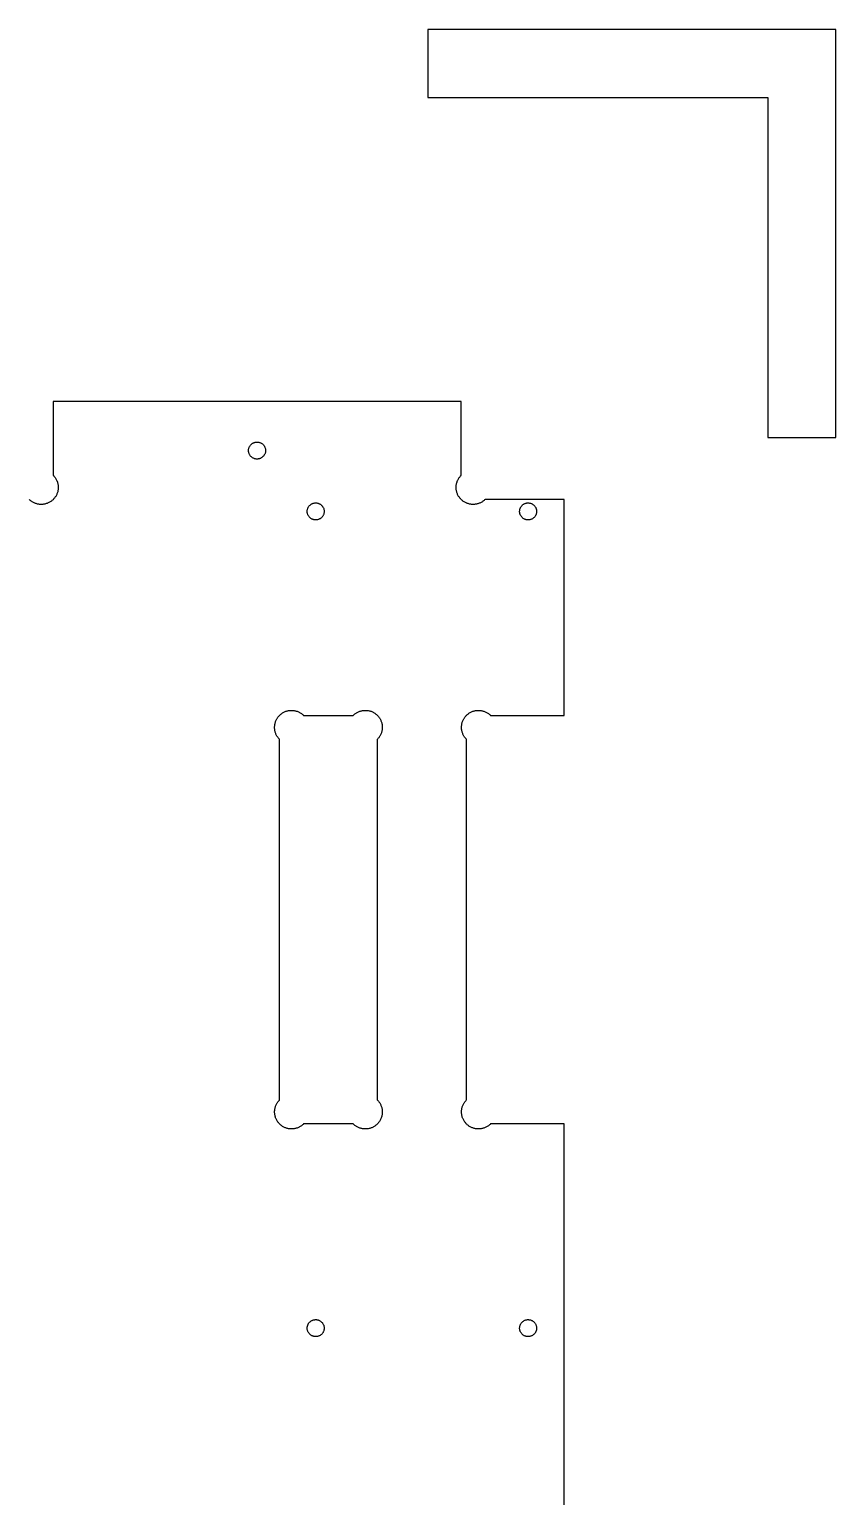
# Model space of a CAD drawing. Extents: x 0 to 96, y 0 to 48.
# Drawn here: x 90.07 to 96.01, y 37.22 to 48.01 of the extents above; entities that cross this region are included whole.
import ezdxf

# ---------------------------------------------------------------- set-up
doc = ezdxf.new("R2010")
doc.units = 0
doc.layers.add('Layer_1', color=7, linetype='CONTINUOUS')

msp = doc.modelspace()

# ---------------------------------------------------------------- linework, layer by layer
at = {"layer": 'Layer_1', "color": 7}
for p, q in [((96.005556, 48.005556), (93.005556, 48.005556)), ((93.005556, 48.005556), (93.005556, 47.505556)), ((96.005556, 48.005556), (93.005556, 48.005556)), ((93.005556, 48.005556), (93.005556, 47.505556)), ((96.005556, 45.005556), (96.005556, 48.005556)), ((96.005556, 45.005556), (96.005556, 48.005556)), ((93.005556, 47.505556), (95.505556, 47.505556)), ((93.005556, 47.505556), (95.505556, 47.505556)), ((95.505556, 47.505556), (95.505556, 45.005556)), ((95.505556, 47.505556), (95.505556, 45.005556)), ((93.250445, 45.268603), (90.250052, 45.268603)), ((90.250052, 45.268603), (90.250052, 44.726477)), ((93.250445, 44.726477), (93.250445, 45.268603)), ((95.505556, 45.005556), (96.005556, 45.005556)), ((95.505556, 45.005556), (96.005556, 45.005556)), ((91.686666, 44.911909), (91.687055, 44.915453)), ((91.686666, 44.907973), (91.686666, 44.911909)), ((91.687059, 44.904036), (91.686671, 44.907973)), ((91.687059, 44.915453), (91.687448, 44.91939)), ((91.687453, 44.900099), (91.687064, 44.904036)), ((91.688241, 44.896162), (91.687452, 44.900099)), ((91.687453, 44.91939), (91.688242, 44.923327)), ((91.689028, 44.892225), (91.688239, 44.896162)), ((91.688241, 44.923327), (91.689422, 44.927264)), ((91.690209, 44.888682), (91.689028, 44.892225)), ((91.689422, 44.927264), (91.690603, 44.930807)), ((91.691784, 44.884745), (91.690209, 44.888682)), ((91.690603, 44.930807), (91.692177, 44.93435)), ((91.693358, 44.881202), (91.691784, 44.884745)), ((91.692177, 44.93435), (91.693753, 44.937894)), ((91.695327, 44.877658), (91.693358, 44.881202)), ((91.693753, 44.937894), (91.695721, 44.941437)), ((91.697296, 44.874508), (91.695327, 44.877658)), ((91.695721, 44.941437), (91.698083, 44.944587)), ((91.699658, 44.871358), (91.697296, 44.874508)), ((91.698083, 44.944587), (91.700445, 44.947737)), ((91.700445, 44.947737), (91.702807, 44.950886)), ((91.702807, 44.950886), (91.705563, 44.953643)), ((91.705563, 44.953643), (91.708319, 44.956398)), ((91.708319, 44.956398), (91.711468, 44.95876)), ((91.711468, 44.95876), (91.714618, 44.961123)), ((91.714618, 44.961123), (91.718162, 44.96309)), ((91.718162, 44.96309), (91.721312, 44.965059)), ((91.721312, 44.965059), (91.724855, 44.966634)), ((91.724855, 44.966634), (91.728792, 44.968209)), ((91.728792, 44.968209), (91.732335, 44.96939)), ((91.732335, 44.96939), (91.736272, 44.970179)), ((91.736272, 44.970177), (91.740209, 44.970966)), ((91.740209, 44.970965), (91.744146, 44.971354)), ((91.744146, 44.971358), (91.748083, 44.971758)), ((91.748083, 44.971753), (91.752019, 44.971353)), ((91.752019, 44.971358), (91.755957, 44.971358)), ((91.755957, 44.971358), (91.759501, 44.970569)), ((91.759501, 44.970572), (91.763437, 44.969783)), ((91.763437, 44.969784), (91.767374, 44.968995)), ((91.767374, 44.968996), (91.770917, 44.967815)), ((91.770917, 44.967815), (91.774855, 44.96624)), ((91.774855, 44.96624), (91.778398, 44.964666)), ((91.778398, 44.964666), (91.781547, 44.962697)), ((91.781547, 44.962697), (91.785091, 44.960335)), ((91.785091, 44.960335), (91.788241, 44.957973)), ((91.788241, 44.957973), (91.790996, 44.95561)), ((91.790996, 44.95561), (91.793753, 44.952855)), ((91.793753, 44.952855), (91.796508, 44.950099)), ((91.796508, 44.950099), (91.798871, 44.946949)), ((91.800445, 44.873327), (91.798083, 44.870177)), ((91.798871, 44.946949), (91.801233, 44.943799)), ((91.802807, 44.87687), (91.800445, 44.873327)), ((91.801233, 44.943799), (91.803201, 44.940256)), ((91.804776, 44.88002), (91.802807, 44.87687)), ((91.803201, 44.940256), (91.805169, 44.936713)), ((91.806351, 44.883564), (91.804776, 44.88002)), ((91.805169, 44.936713), (91.806744, 44.933169)), ((91.807925, 44.8875), (91.806351, 44.883564)), ((91.806744, 44.933169), (91.808319, 44.929626)), ((91.809106, 44.891044), (91.807925, 44.8875)), ((91.808319, 44.929626), (91.809501, 44.926083)), ((91.810287, 44.89498), (91.809106, 44.891044)), ((91.809501, 44.926083), (91.810289, 44.922146)), ((91.811075, 44.898524), (91.810286, 44.89498)), ((91.810287, 44.922146), (91.811076, 44.918209)), ((91.811075, 44.918209), (91.811464, 44.914272)), ((91.811468, 44.90246), (91.811079, 44.898524)), ((91.811468, 44.914272), (91.811857, 44.910335)), ((91.811863, 44.906398), (91.811474, 44.90246)), ((91.811863, 44.910335), (91.811863, 44.906398)), ((91.702019, 44.868209), (91.699658, 44.871358)), ((91.704776, 44.865453), (91.702019, 44.868209)), ((91.707532, 44.862697), (91.704776, 44.865453)), ((91.710287, 44.859942), (91.707532, 44.862697)), ((91.713437, 44.857579), (91.710287, 44.859942)), ((91.716981, 44.85561), (91.713437, 44.857579)), ((91.720131, 44.853643), (91.716981, 44.85561)), ((91.723674, 44.852067), (91.720131, 44.853643)), ((91.727611, 44.850493), (91.723674, 44.852067)), ((91.731154, 44.849312), (91.727611, 44.850493)), ((91.735091, 44.84813), (91.731154, 44.849312)), ((91.739028, 44.847343), (91.735091, 44.848132)), ((91.742572, 44.846949), (91.739028, 44.847338)), ((91.746508, 44.846556), (91.742572, 44.846945)), ((91.750445, 44.846556), (91.746508, 44.846556)), ((91.754382, 44.846949), (91.750445, 44.84656)), ((91.758319, 44.847343), (91.754382, 44.846954)), ((91.762256, 44.84813), (91.758319, 44.847342)), ((91.766193, 44.848918), (91.762256, 44.848129)), ((91.769736, 44.850099), (91.766193, 44.848918)), ((91.773674, 44.851674), (91.769736, 44.850099)), ((91.777217, 44.853248), (91.773674, 44.851674)), ((91.780366, 44.854823), (91.777217, 44.853248)), ((91.783909, 44.857185), (91.780366, 44.854823)), ((91.787059, 44.859154), (91.783909, 44.857185)), ((91.790209, 44.861909), (91.787059, 44.859154)), ((91.792965, 44.864272), (91.790209, 44.861909)), ((91.795721, 44.867422), (91.792965, 44.864272)), ((91.798083, 44.870177), (91.795721, 44.867422)), ((90.250052, 44.726477), (90.253988, 44.722539)), ((90.253988, 44.722539), (90.257138, 44.718603)), ((90.257138, 44.718603), (90.260682, 44.714666)), ((90.260682, 44.714666), (90.263831, 44.710335)), ((90.263831, 44.710335), (90.266587, 44.706004)), ((90.266587, 44.706004), (90.269343, 44.701674)), ((90.269343, 44.701674), (90.272098, 44.697343)), ((90.272098, 44.697343), (90.274461, 44.692618)), ((90.274461, 44.692618), (90.276429, 44.687894)), ((90.276429, 44.687894), (90.278398, 44.682776)), ((90.278398, 44.682776), (90.280366, 44.678052)), ((90.280366, 44.678052), (90.281942, 44.672934)), ((90.281942, 44.672934), (90.283123, 44.667815)), ((90.283123, 44.667815), (90.284304, 44.662697)), ((90.284304, 44.662697), (90.285485, 44.657579)), ((90.285485, 44.657579), (90.285874, 44.65246)), ((93.214618, 44.65246), (93.215007, 44.657579)), ((93.215012, 44.657579), (93.216193, 44.662697)), ((93.216193, 44.662697), (93.217374, 44.667815)), ((93.217374, 44.667815), (93.218555, 44.672934)), ((93.218555, 44.672934), (93.220131, 44.678052)), ((93.220131, 44.678052), (93.222098, 44.682776)), ((93.222098, 44.682776), (93.224067, 44.687894)), ((93.224067, 44.687894), (93.226036, 44.692618)), ((93.226036, 44.692618), (93.228398, 44.697343)), ((93.228398, 44.697343), (93.231154, 44.701674)), ((93.231154, 44.701674), (93.233909, 44.706004)), ((93.233909, 44.706004), (93.236666, 44.710335)), ((93.236666, 44.710335), (93.239815, 44.714666)), ((93.239815, 44.714666), (93.243358, 44.718603)), ((93.243358, 44.718603), (93.246508, 44.722539)), ((93.246508, 44.722539), (93.250445, 44.726477)), ((90.075248, 44.547737), (90.073279, 44.549705)), ((90.252019, 44.551674), (90.248477, 44.547737)), ((90.255563, 44.55561), (90.252019, 44.551674)), ((90.259106, 44.559547), (90.255563, 44.55561)), ((90.262256, 44.563485), (90.259106, 44.559547)), ((90.265406, 44.567815), (90.262256, 44.563485)), ((90.268162, 44.572146), (90.265406, 44.567815)), ((90.270917, 44.57687), (90.268162, 44.572146)), ((90.273279, 44.581202), (90.270917, 44.57687)), ((90.275642, 44.585926), (90.273279, 44.581202)), ((90.277611, 44.591044), (90.275642, 44.585926)), ((90.279579, 44.595768), (90.277611, 44.591044)), ((90.281154, 44.600886), (90.279579, 44.595768)), ((90.282728, 44.60561), (90.281154, 44.600886)), ((90.283909, 44.610728), (90.282728, 44.60561)), ((90.284697, 44.615847), (90.283908, 44.610728)), ((90.285878, 44.620965), (90.284697, 44.615847)), ((90.285878, 44.65246), (90.286667, 44.647343)), ((90.286272, 44.626477), (90.285883, 44.620965)), ((90.286666, 44.631595), (90.286277, 44.626477)), ((90.286666, 44.647343), (90.286666, 44.642225)), ((90.286666, 44.642225), (90.286666, 44.636713)), ((90.286666, 44.636713), (90.286666, 44.631595)), ((93.213831, 44.647343), (93.214619, 44.65246)), ((93.213831, 44.642225), (93.213831, 44.647343)), ((93.213831, 44.636713), (93.213831, 44.642225)), ((93.213831, 44.631595), (93.213831, 44.636713)), ((93.214225, 44.626477), (93.213836, 44.631595)), ((93.214618, 44.620965), (93.214229, 44.626477)), ((93.215799, 44.615847), (93.214618, 44.620965)), ((93.216587, 44.610728), (93.215798, 44.615847)), ((93.217768, 44.60561), (93.216587, 44.610728)), ((93.219343, 44.600886), (93.217768, 44.60561)), ((93.220917, 44.595768), (93.219343, 44.600886)), ((93.222886, 44.591044), (93.220917, 44.595768)), ((93.224855, 44.585926), (93.222886, 44.591044)), ((93.227217, 44.581202), (93.224855, 44.585926)), ((93.229579, 44.57687), (93.227217, 44.581202)), ((93.232335, 44.572146), (93.229579, 44.57687)), ((93.235091, 44.567815), (93.232335, 44.572146)), ((93.238241, 44.563485), (93.235091, 44.567815)), ((93.241391, 44.559547), (93.238241, 44.563485)), ((93.244934, 44.55561), (93.241391, 44.559547)), ((93.248477, 44.551674), (93.244934, 44.55561)), ((93.252019, 44.547737), (93.248477, 44.551674)), ((93.427217, 44.549705), (93.423279, 44.546162)), ((94.008713, 44.549705), (93.427217, 44.549705)), ((94.008713, 42.962697), (94.008713, 44.549705)), ((90.079185, 44.544194), (90.075248, 44.547737)), ((90.083123, 44.541044), (90.079185, 44.544194)), ((90.087453, 44.537894), (90.083123, 44.541044)), ((90.091784, 44.534745), (90.087453, 44.537894)), ((90.096115, 44.531988), (90.091784, 44.534745)), ((90.100445, 44.529233), (90.096115, 44.531988)), ((90.105169, 44.52687), (90.100445, 44.529233)), ((90.109894, 44.524508), (90.105169, 44.52687)), ((90.114618, 44.522539), (90.109894, 44.524508)), ((90.119343, 44.520572), (90.114618, 44.522539)), ((90.124461, 44.518996), (90.119343, 44.520572)), ((90.129579, 44.517422), (90.124461, 44.518996)), ((90.134697, 44.51624), (90.129579, 44.517422)), ((90.139815, 44.515059), (90.134697, 44.51624)), ((90.144934, 44.514272), (90.139815, 44.51506)), ((90.150052, 44.513485), (90.144934, 44.514274)), ((90.155169, 44.51309), (90.150052, 44.513479)), ((90.160682, 44.51309), (90.155169, 44.51309)), ((90.163044, 44.51309), (90.160682, 44.51309)), ((90.168555, 44.51309), (90.163044, 44.51309)), ((90.173674, 44.513485), (90.168555, 44.513096)), ((90.178792, 44.514272), (90.173674, 44.513483)), ((90.183909, 44.515059), (90.178792, 44.51427)), ((90.189028, 44.51624), (90.183909, 44.515059)), ((90.194146, 44.517422), (90.189028, 44.51624)), ((90.199264, 44.518996), (90.194146, 44.517422)), ((90.204382, 44.520572), (90.199264, 44.518996)), ((90.209106, 44.522539), (90.204382, 44.520572)), ((90.213831, 44.524508), (90.209106, 44.522539)), ((90.218555, 44.52687), (90.213831, 44.524508)), ((90.223279, 44.529233), (90.218555, 44.52687)), ((90.227611, 44.531988), (90.223279, 44.529233)), ((90.231942, 44.534745), (90.227611, 44.531988)), ((90.236272, 44.537894), (90.231942, 44.534745)), ((90.240603, 44.541044), (90.236272, 44.537894)), ((90.244539, 44.544194), (90.240603, 44.541044)), ((90.248477, 44.547737), (90.244539, 44.544194)), ((92.118162, 44.46309), (92.118551, 44.467028)), ((92.118162, 44.459154), (92.118162, 44.46309)), ((92.118555, 44.455217), (92.118166, 44.459154)), ((92.118555, 44.467028), (92.118944, 44.470965)), ((92.118949, 44.45128), (92.118561, 44.455217)), ((92.119736, 44.447737), (92.118947, 44.45128)), ((92.118949, 44.470965), (92.119738, 44.474902)), ((92.119736, 44.474902), (92.120525, 44.478839)), ((92.120917, 44.443799), (92.119736, 44.447737)), ((92.120524, 44.478839), (92.121705, 44.482383)), ((92.122098, 44.440256), (92.120917, 44.443799)), ((92.121705, 44.482383), (92.123279, 44.485926)), ((92.123674, 44.436319), (92.122098, 44.440256)), ((92.123279, 44.485926), (92.124855, 44.489863)), ((92.124855, 44.489863), (92.126429, 44.493013)), ((92.126429, 44.493013), (92.128792, 44.496556)), ((92.128792, 44.496556), (92.130761, 44.499705)), ((92.130761, 44.499705), (92.133516, 44.502855)), ((92.133516, 44.502855), (92.136272, 44.50561)), ((92.136272, 44.50561), (92.139028, 44.508366)), ((92.139028, 44.508366), (92.141784, 44.510728)), ((92.141784, 44.510728), (92.144934, 44.51309)), ((92.144934, 44.51309), (92.148477, 44.515453)), ((92.148477, 44.515453), (92.151626, 44.517422)), ((92.151626, 44.517422), (92.155169, 44.518996)), ((92.155169, 44.518996), (92.159106, 44.520572)), ((92.159106, 44.520572), (92.162649, 44.521753)), ((92.162649, 44.521753), (92.166587, 44.522542)), ((92.166587, 44.522539), (92.170131, 44.523328)), ((92.170131, 44.523327), (92.174067, 44.524116)), ((92.174067, 44.524115), (92.178004, 44.524504)), ((92.178004, 44.524508), (92.181942, 44.524508)), ((92.181942, 44.524508), (92.185878, 44.524119)), ((92.185878, 44.524115), (92.189815, 44.523726)), ((92.189815, 44.52372), (92.193753, 44.522932)), ((92.193753, 44.522934), (92.197689, 44.522145)), ((92.197689, 44.522146), (92.201233, 44.520965)), ((92.201233, 44.520965), (92.204776, 44.51939)), ((92.204776, 44.51939), (92.208713, 44.517815)), ((92.208713, 44.517815), (92.211863, 44.515847)), ((92.211863, 44.515847), (92.215406, 44.513878)), ((92.215406, 44.513878), (92.218555, 44.511516)), ((92.218555, 44.511516), (92.221705, 44.509154)), ((92.221705, 44.509154), (92.224461, 44.506398)), ((92.224461, 44.506398), (92.227217, 44.503643)), ((92.227217, 44.503643), (92.229579, 44.500886)), ((92.229579, 44.500886), (92.231942, 44.497737)), ((92.231942, 44.497737), (92.234304, 44.494194)), ((92.234304, 44.494194), (92.236272, 44.49065)), ((92.236272, 44.49065), (92.237847, 44.487107)), ((92.237847, 44.487107), (92.239422, 44.483564)), ((92.239815, 44.441437), (92.238241, 44.4375)), ((92.239422, 44.483564), (92.240603, 44.48002)), ((92.240996, 44.44498), (92.239815, 44.441437)), ((92.240603, 44.48002), (92.241392, 44.476083)), ((92.241784, 44.448918), (92.240995, 44.44498)), ((92.241391, 44.476083), (92.242179, 44.472146)), ((92.242572, 44.452855), (92.241783, 44.448918)), ((92.242177, 44.472146), (92.242966, 44.468603)), ((92.242965, 44.456792), (92.242576, 44.452855)), ((92.242965, 44.468603), (92.243354, 44.464666)), ((92.243358, 44.460728), (92.242969, 44.456792)), ((92.243358, 44.464666), (92.243358, 44.460728)), ((93.255957, 44.544194), (93.252019, 44.547737)), ((93.259894, 44.541044), (93.255957, 44.544194)), ((93.264225, 44.537894), (93.259894, 44.541044)), ((93.268555, 44.534745), (93.264225, 44.537894)), ((93.272886, 44.531988), (93.268555, 44.534745)), ((93.277217, 44.529233), (93.272886, 44.531988)), ((93.281942, 44.52687), (93.277217, 44.529233)), ((93.286666, 44.524508), (93.281942, 44.52687)), ((93.291391, 44.522539), (93.286666, 44.524508)), ((93.296115, 44.520572), (93.291391, 44.522539)), ((93.301233, 44.518996), (93.296115, 44.520572)), ((93.306351, 44.517422), (93.301233, 44.518996)), ((93.311468, 44.51624), (93.306351, 44.517422)), ((93.316587, 44.515059), (93.311468, 44.51624)), ((93.321705, 44.514272), (93.316587, 44.51506)), ((93.326823, 44.513485), (93.321705, 44.514274)), ((93.331942, 44.51309), (93.326823, 44.513479)), ((93.337453, 44.51309), (93.331942, 44.51309)), ((93.342572, 44.51309), (93.337453, 44.51309)), ((93.347689, 44.513485), (93.342572, 44.513096)), ((93.352807, 44.513878), (93.347689, 44.513489)), ((93.358319, 44.514666), (93.352807, 44.513877)), ((93.363437, 44.515453), (93.358319, 44.514664)), ((93.368555, 44.516634), (93.363437, 44.515453)), ((93.373674, 44.518209), (93.368555, 44.516634)), ((93.378398, 44.519784), (93.373674, 44.518209)), ((93.383516, 44.521358), (93.378398, 44.519784)), ((93.388241, 44.523327), (93.383516, 44.521358)), ((93.392965, 44.525689), (93.388241, 44.523327)), ((93.397689, 44.528052), (93.392965, 44.525689)), ((93.402414, 44.530414), (93.397689, 44.528052)), ((93.406744, 44.533169), (93.402414, 44.530414)), ((93.411075, 44.536319), (93.406744, 44.533169)), ((93.415406, 44.539469), (93.411075, 44.536319)), ((93.419343, 44.542618), (93.415406, 44.539469)), ((93.423279, 44.546162), (93.419343, 44.542618)), ((93.681547, 44.452855), (93.680758, 44.456792)), ((93.680761, 44.464666), (93.681149, 44.468603)), ((93.680761, 44.460728), (93.680761, 44.464666)), ((93.680761, 44.456792), (93.680761, 44.460728)), ((93.681154, 44.468603), (93.681543, 44.472146)), ((93.681547, 44.472146), (93.682336, 44.476083)), ((93.681942, 44.448918), (93.681553, 44.452855)), ((93.683123, 44.44498), (93.681942, 44.448918)), ((93.682335, 44.476083), (93.683516, 44.48002)), ((93.684304, 44.441437), (93.683123, 44.44498)), ((93.683516, 44.48002), (93.684697, 44.483564)), ((93.685485, 44.4375), (93.684304, 44.441437)), ((93.684697, 44.483564), (93.686272, 44.487107)), ((93.686272, 44.487107), (93.687847, 44.49065)), ((93.687847, 44.49065), (93.689815, 44.494194)), ((93.689815, 44.494194), (93.691784, 44.497737)), ((93.691784, 44.497737), (93.694146, 44.500886)), ((93.694146, 44.500886), (93.696902, 44.503643)), ((93.696902, 44.503643), (93.699658, 44.506398)), ((93.699658, 44.506398), (93.702414, 44.509154)), ((93.702414, 44.509154), (93.705563, 44.511516)), ((93.705563, 44.511516), (93.708713, 44.513878)), ((93.708713, 44.513878), (93.711863, 44.515847)), ((93.711863, 44.515847), (93.715406, 44.517815)), ((93.715406, 44.517815), (93.718949, 44.51939)), ((93.718949, 44.51939), (93.722493, 44.520965)), ((93.722493, 44.520965), (93.726429, 44.522146)), ((93.726429, 44.522146), (93.730366, 44.522935)), ((93.730366, 44.522934), (93.733909, 44.523723)), ((93.733909, 44.52372), (93.737847, 44.524109)), ((93.737847, 44.524115), (93.741784, 44.524504)), ((93.741784, 44.524508), (93.745721, 44.524508)), ((93.745721, 44.524508), (93.749658, 44.524119)), ((93.749658, 44.524115), (93.753595, 44.523326)), ((93.753595, 44.523327), (93.757532, 44.522538)), ((93.757532, 44.522539), (93.761468, 44.52175)), ((93.761468, 44.521753), (93.765012, 44.520572)), ((93.765012, 44.520572), (93.768555, 44.518996)), ((93.768555, 44.518996), (93.772098, 44.517422)), ((93.772098, 44.517422), (93.775642, 44.515453)), ((93.775642, 44.515453), (93.778792, 44.51309)), ((93.778792, 44.51309), (93.781942, 44.510728)), ((93.781942, 44.510728), (93.785091, 44.508366)), ((93.785091, 44.508366), (93.787847, 44.50561)), ((93.787847, 44.50561), (93.790603, 44.502855)), ((93.790603, 44.502855), (93.792965, 44.499705)), ((93.792965, 44.499705), (93.795327, 44.496556)), ((93.795327, 44.496556), (93.797296, 44.493013)), ((93.797296, 44.493013), (93.799264, 44.489863)), ((93.799264, 44.489863), (93.800839, 44.485926)), ((93.801626, 44.440256), (93.800445, 44.436319)), ((93.800839, 44.485926), (93.802414, 44.482383)), ((93.803201, 44.443799), (93.801626, 44.440256)), ((93.802414, 44.482383), (93.803595, 44.478839)), ((93.803988, 44.447737), (93.803199, 44.443799)), ((93.803595, 44.478839), (93.804384, 44.474902)), ((93.804776, 44.45128), (93.803987, 44.447737)), ((93.804382, 44.474902), (93.805171, 44.470965)), ((93.805563, 44.455217), (93.804774, 44.45128)), ((93.805169, 44.470965), (93.805558, 44.467028)), ((93.805563, 44.467028), (93.805563, 44.46309)), ((93.805563, 44.46309), (93.805563, 44.459154)), ((93.805563, 44.459154), (93.805563, 44.455217)), ((92.125248, 44.432776), (92.123674, 44.436319)), ((92.127217, 44.429626), (92.125248, 44.432776)), ((92.129579, 44.426083), (92.127217, 44.429626)), ((92.131942, 44.422934), (92.129579, 44.426083)), ((92.134304, 44.420177), (92.131942, 44.422934)), ((92.137059, 44.417028), (92.134304, 44.420177)), ((92.139815, 44.414666), (92.137059, 44.417028)), ((92.142965, 44.411909), (92.139815, 44.414666)), ((92.146115, 44.409942), (92.142965, 44.411909)), ((92.149658, 44.407579), (92.146115, 44.409942)), ((92.152807, 44.406004), (92.149658, 44.407579)), ((92.156351, 44.404429), (92.152807, 44.406004)), ((92.160287, 44.402855), (92.156351, 44.404429)), ((92.163831, 44.401674), (92.160287, 44.402855)), ((92.167768, 44.400886), (92.163831, 44.401675)), ((92.171705, 44.400099), (92.167768, 44.400888)), ((92.175642, 44.399705), (92.171705, 44.400094)), ((92.179579, 44.399312), (92.175642, 44.3997)), ((92.183516, 44.399312), (92.179579, 44.399312)), ((92.187453, 44.399705), (92.183516, 44.399316)), ((92.190996, 44.400099), (92.187453, 44.39971)), ((92.194934, 44.400886), (92.190996, 44.400097)), ((92.198871, 44.402067), (92.194934, 44.400886)), ((92.202414, 44.403248), (92.198871, 44.402067)), ((92.206351, 44.404823), (92.202414, 44.403248)), ((92.209501, 44.406398), (92.206351, 44.404823)), ((92.213044, 44.408366), (92.209501, 44.406398)), ((92.216587, 44.410728), (92.213044, 44.408366)), ((92.219736, 44.41309), (92.216587, 44.410728)), ((92.222493, 44.415453), (92.219736, 44.41309)), ((92.225248, 44.418209), (92.222493, 44.415453)), ((92.228004, 44.420965), (92.225248, 44.418209)), ((92.230366, 44.424115), (92.228004, 44.420965)), ((92.232728, 44.427264), (92.230366, 44.424115)), ((92.234697, 44.430807), (92.232728, 44.427264)), ((92.236666, 44.433957), (92.234697, 44.430807)), ((92.238241, 44.4375), (92.236666, 44.433957)), ((93.687059, 44.433957), (93.685485, 44.4375)), ((93.689028, 44.430807), (93.687059, 44.433957)), ((93.690996, 44.427264), (93.689028, 44.430807)), ((93.693358, 44.424115), (93.690996, 44.427264)), ((93.696115, 44.420965), (93.693358, 44.424115)), ((93.698477, 44.418209), (93.696115, 44.420965)), ((93.701233, 44.415453), (93.698477, 44.418209)), ((93.704382, 44.41309), (93.701233, 44.415453)), ((93.707532, 44.410728), (93.704382, 44.41309)), ((93.710682, 44.408366), (93.707532, 44.410728)), ((93.714225, 44.406398), (93.710682, 44.408366)), ((93.717768, 44.404823), (93.714225, 44.406398)), ((93.721312, 44.403248), (93.717768, 44.404823)), ((93.725248, 44.402067), (93.721312, 44.403248)), ((93.728792, 44.400886), (93.725248, 44.402067)), ((93.732728, 44.400099), (93.728792, 44.400888)), ((93.736666, 44.399705), (93.732728, 44.400094)), ((93.740603, 44.399312), (93.736666, 44.3997)), ((93.744539, 44.399312), (93.740603, 44.399312)), ((93.748477, 44.399705), (93.744539, 44.399316)), ((93.752414, 44.400099), (93.748477, 44.39971)), ((93.756351, 44.400886), (93.752414, 44.400097)), ((93.759894, 44.401674), (93.756351, 44.400885)), ((93.763831, 44.402855), (93.759894, 44.401674)), ((93.767374, 44.404429), (93.763831, 44.402855)), ((93.770917, 44.406004), (93.767374, 44.404429)), ((93.774461, 44.407579), (93.770917, 44.406004)), ((93.778004, 44.409942), (93.774461, 44.407579)), ((93.781154, 44.411909), (93.778004, 44.409942)), ((93.783909, 44.414666), (93.781154, 44.411909)), ((93.787059, 44.417028), (93.783909, 44.414666)), ((93.789815, 44.420177), (93.787059, 44.417028)), ((93.792177, 44.422934), (93.789815, 44.420177)), ((93.794539, 44.426083), (93.792177, 44.422934)), ((93.796508, 44.429626), (93.794539, 44.426083)), ((93.798477, 44.432776), (93.796508, 44.429626)), ((93.800445, 44.436319), (93.798477, 44.432776)), ((91.889815, 42.926477), (91.892177, 42.931202)), ((91.892177, 42.931202), (91.894539, 42.935926)), ((91.894539, 42.935926), (91.897296, 42.940256)), ((91.897296, 42.940256), (91.900052, 42.944587)), ((91.900052, 42.944587), (91.903201, 42.948918)), ((91.903201, 42.948918), (91.906351, 42.953248)), ((91.906351, 42.953248), (91.909894, 42.957185)), ((91.909894, 42.957185), (91.913437, 42.961123)), ((91.913437, 42.961123), (91.916981, 42.964666)), ((91.916981, 42.964666), (91.920917, 42.968209)), ((91.920917, 42.968209), (91.924855, 42.971753)), ((91.924855, 42.971753), (91.928792, 42.974902)), ((91.928792, 42.974902), (91.933123, 42.978052)), ((91.933123, 42.978052), (91.937453, 42.980807)), ((91.937453, 42.980807), (91.942177, 42.983564)), ((91.942177, 42.983564), (91.946902, 42.985926)), ((91.946902, 42.985926), (91.951626, 42.988288)), ((91.951626, 42.988288), (91.956351, 42.990256)), ((91.956351, 42.990256), (91.961075, 42.992225)), ((91.961075, 42.992225), (91.966193, 42.993799)), ((91.966193, 42.993799), (91.971312, 42.995375)), ((91.971312, 42.995375), (91.976036, 42.996556)), ((91.976036, 42.996556), (91.981547, 42.997345)), ((91.981547, 42.997343), (91.986666, 42.998132)), ((91.986666, 42.99813), (91.991784, 42.998919)), ((91.991784, 42.998918), (91.996902, 42.999307)), ((91.996902, 42.999312), (92.002019, 42.999312)), ((92.002019, 42.999312), (92.007532, 42.999312)), ((92.007532, 42.999312), (92.012649, 42.999312)), ((92.012649, 42.999312), (92.017768, 42.998523)), ((92.017768, 42.998524), (92.022886, 42.997735)), ((92.022886, 42.997737), (92.028398, 42.996948)), ((92.028398, 42.996949), (92.033123, 42.995768)), ((92.033123, 42.995768), (92.038241, 42.994587)), ((92.038241, 42.994587), (92.043358, 42.993013)), ((92.043358, 42.993013), (92.048477, 42.991044)), ((92.048477, 42.991044), (92.053201, 42.989075)), ((92.053201, 42.989075), (92.057925, 42.987107)), ((92.057925, 42.987107), (92.062649, 42.984745)), ((92.062649, 42.984745), (92.066981, 42.981988)), ((92.066981, 42.981988), (92.071705, 42.979233)), ((92.071705, 42.979233), (92.076036, 42.976477)), ((92.076036, 42.976477), (92.079973, 42.973327)), ((92.079973, 42.973327), (92.084304, 42.969784)), ((92.084304, 42.969784), (92.088241, 42.966634)), ((92.088241, 42.966634), (92.091784, 42.962697)), ((92.091784, 42.962697), (92.457138, 42.962697)), ((92.457138, 42.962697), (92.460682, 42.966634)), ((92.460682, 42.966634), (92.464618, 42.969784)), ((92.464618, 42.969784), (92.468949, 42.973327)), ((92.468949, 42.973327), (92.472886, 42.976477)), ((92.472886, 42.976477), (92.477217, 42.979233)), ((92.477217, 42.979233), (92.481942, 42.981988)), ((92.481942, 42.981988), (92.486272, 42.984745)), ((92.486272, 42.984745), (92.490996, 42.987107)), ((92.490996, 42.987107), (92.495721, 42.989075)), ((92.495721, 42.989075), (92.500839, 42.991044)), ((92.500839, 42.991044), (92.505563, 42.993013)), ((92.505563, 42.993013), (92.510682, 42.994587)), ((92.510682, 42.994587), (92.515799, 42.995768)), ((92.515799, 42.995768), (92.520917, 42.996949)), ((92.520917, 42.996949), (92.526036, 42.997738)), ((92.526036, 42.997737), (92.531154, 42.998526)), ((92.531154, 42.998524), (92.536272, 42.999313)), ((92.536272, 42.999312), (92.541391, 42.999312)), ((92.541391, 42.999312), (92.546902, 42.999312)), ((92.546902, 42.999312), (92.552019, 42.999312)), ((92.552019, 42.999312), (92.557138, 42.998923)), ((92.557138, 42.998918), (92.562256, 42.998129)), ((92.562256, 42.99813), (92.567768, 42.997342)), ((92.567768, 42.997343), (92.572886, 42.996554)), ((92.572886, 42.996556), (92.578004, 42.995375)), ((92.578004, 42.995375), (92.582728, 42.993799)), ((92.582728, 42.993799), (92.587847, 42.992225)), ((92.587847, 42.992225), (92.592572, 42.990256)), ((92.592572, 42.990256), (92.597689, 42.988288)), ((92.597689, 42.988288), (92.602414, 42.985926)), ((92.602414, 42.985926), (92.606744, 42.983564)), ((92.606744, 42.983564), (92.611468, 42.980807)), ((92.611468, 42.980807), (92.615799, 42.978052)), ((92.615799, 42.978052), (92.620131, 42.974902)), ((92.620131, 42.974902), (92.624067, 42.971753)), ((92.624067, 42.971753), (92.628004, 42.968209)), ((92.628004, 42.968209), (92.631942, 42.964666)), ((92.631942, 42.964666), (92.635878, 42.961123)), ((92.635878, 42.961123), (92.639422, 42.957185)), ((92.639422, 42.957185), (92.642572, 42.953248)), ((92.642572, 42.953248), (92.645721, 42.948918)), ((92.645721, 42.948918), (92.648871, 42.944587)), ((92.648871, 42.944587), (92.651626, 42.940256)), ((92.651626, 42.940256), (92.654382, 42.935926)), ((92.654382, 42.935926), (92.656744, 42.931202)), ((92.656744, 42.931202), (92.659106, 42.926477)), ((93.265012, 42.926477), (93.266981, 42.931202)), ((93.266981, 42.931202), (93.269736, 42.935926)), ((93.269736, 42.935926), (93.272098, 42.940256)), ((93.272098, 42.940256), (93.275248, 42.944587)), ((93.275248, 42.944587), (93.278004, 42.948918)), ((93.278004, 42.948918), (93.281547, 42.953248)), ((93.281547, 42.953248), (93.284697, 42.957185)), ((93.284697, 42.957185), (93.288241, 42.961123)), ((93.288241, 42.961123), (93.291784, 42.964666)), ((93.291784, 42.964666), (93.295721, 42.968209)), ((93.295721, 42.968209), (93.299658, 42.971753)), ((93.299658, 42.971753), (93.303988, 42.974902)), ((93.303988, 42.974902), (93.308319, 42.978052)), ((93.308319, 42.978052), (93.312649, 42.980807)), ((93.312649, 42.980807), (93.316981, 42.983564)), ((93.316981, 42.983564), (93.321705, 42.985926)), ((93.321705, 42.985926), (93.326429, 42.988288)), ((93.326429, 42.988288), (93.331154, 42.990256)), ((93.331154, 42.990256), (93.336272, 42.992225)), ((93.336272, 42.992225), (93.340996, 42.993799)), ((93.340996, 42.993799), (93.346115, 42.995375)), ((93.346115, 42.995375), (93.351233, 42.996556)), ((93.351233, 42.996556), (93.356351, 42.997345)), ((93.356351, 42.997343), (93.361468, 42.998132)), ((93.361468, 42.99813), (93.366587, 42.998919)), ((93.366587, 42.998918), (93.372098, 42.999307)), ((93.372098, 42.999312), (93.377217, 42.999312)), ((93.377217, 42.999312), (93.382335, 42.999312)), ((93.382335, 42.999312), (93.387847, 42.999312)), ((93.387847, 42.999312), (93.392965, 42.998523)), ((93.392965, 42.998524), (93.398083, 42.997735)), ((93.398083, 42.997737), (93.403201, 42.996948)), ((93.403201, 42.996949), (93.408319, 42.995768)), ((93.408319, 42.995768), (93.413437, 42.994587)), ((93.413437, 42.994587), (93.418555, 42.993013)), ((93.418555, 42.993013), (93.423279, 42.991044)), ((93.423279, 42.991044), (93.428004, 42.989075)), ((93.428004, 42.989075), (93.432728, 42.987107)), ((93.432728, 42.987107), (93.437453, 42.984745)), ((93.437453, 42.984745), (93.442177, 42.981988)), ((93.442177, 42.981988), (93.446508, 42.979233)), ((93.446508, 42.979233), (93.450839, 42.976477)), ((93.450839, 42.976477), (93.455169, 42.973327)), ((93.455169, 42.973327), (93.459106, 42.969784)), ((93.459106, 42.969784), (93.463044, 42.966634)), ((93.463044, 42.966634), (93.466981, 42.962697)), ((93.466981, 42.962697), (94.008713, 42.962697)), ((91.878398, 42.875689), (91.878787, 42.881202)), ((91.878398, 42.870572), (91.878398, 42.875689)), ((91.878792, 42.865453), (91.878403, 42.870572)), ((91.878792, 42.881202), (91.879181, 42.886319)), ((91.879185, 42.859942), (91.878796, 42.865453)), ((91.879973, 42.854823), (91.879184, 42.859942)), ((91.879185, 42.886319), (91.879574, 42.891437)), ((91.879579, 42.891437), (91.880368, 42.896556)), ((91.881154, 42.849705), (91.879973, 42.854823)), ((91.880366, 42.896556), (91.881547, 42.901674)), ((91.881942, 42.844587), (91.881153, 42.849705)), ((91.881547, 42.901674), (91.882728, 42.906792)), ((91.883516, 42.839469), (91.881942, 42.844587)), ((91.882728, 42.906792), (91.884304, 42.911909)), ((91.885091, 42.834745), (91.883516, 42.839469)), ((91.884304, 42.911909), (91.885878, 42.916634)), ((91.886666, 42.829626), (91.885091, 42.834745)), ((91.885878, 42.916634), (91.887847, 42.921753)), ((91.888634, 42.824902), (91.886666, 42.829626)), ((91.887847, 42.921753), (91.889815, 42.926477)), ((91.890996, 42.820177), (91.888634, 42.824902)), ((92.660287, 42.824902), (92.657925, 42.820177)), ((92.659106, 42.926477), (92.661075, 42.921753)), ((92.662256, 42.829626), (92.660287, 42.824902)), ((92.661075, 42.921753), (92.663044, 42.916634)), ((92.663831, 42.834745), (92.662256, 42.829626)), ((92.663044, 42.916634), (92.664618, 42.911909)), ((92.665406, 42.839469), (92.663831, 42.834745)), ((92.664618, 42.911909), (92.666193, 42.906792)), ((92.666981, 42.844587), (92.665406, 42.839469)), ((92.666193, 42.906792), (92.667374, 42.901674)), ((92.668162, 42.849705), (92.666981, 42.844587)), ((92.667374, 42.901674), (92.668555, 42.896556)), ((92.668949, 42.854823), (92.668161, 42.849705)), ((92.668555, 42.896556), (92.669344, 42.891437)), ((92.669736, 42.859942), (92.668947, 42.854823)), ((92.669343, 42.891437), (92.669732, 42.886319)), ((92.669736, 42.886319), (92.670125, 42.881202)), ((92.670131, 42.865453), (92.669742, 42.859942)), ((92.670131, 42.881202), (92.670519, 42.875689)), ((92.670524, 42.870572), (92.670135, 42.865453)), ((92.670524, 42.875689), (92.670524, 42.870572)), ((93.253595, 42.881202), (93.253984, 42.886319)), ((93.253595, 42.875689), (93.253595, 42.881202)), ((93.253595, 42.870572), (93.253595, 42.875689)), ((93.253988, 42.865453), (93.253599, 42.870572)), ((93.253988, 42.886319), (93.254777, 42.891437)), ((93.254382, 42.859942), (93.253993, 42.865453)), ((93.255169, 42.854823), (93.254381, 42.859942)), ((93.254776, 42.891437), (93.255565, 42.896556)), ((93.255957, 42.849705), (93.255168, 42.854823)), ((93.255563, 42.896556), (93.256352, 42.901674)), ((93.257138, 42.844587), (93.255957, 42.849705)), ((93.256351, 42.901674), (93.257925, 42.906792)), ((93.258319, 42.839469), (93.257138, 42.844587)), ((93.257925, 42.906792), (93.259106, 42.911909)), ((93.259894, 42.834745), (93.258319, 42.839469)), ((93.259106, 42.911909), (93.261075, 42.916634)), ((93.261863, 42.829626), (93.259894, 42.834745)), ((93.261075, 42.916634), (93.262649, 42.921753)), ((93.263831, 42.824902), (93.261863, 42.829626)), ((93.262649, 42.921753), (93.265012, 42.926477)), ((93.265799, 42.820177), (93.263831, 42.824902)), ((91.893358, 42.815453), (91.890996, 42.820177)), ((91.895721, 42.810728), (91.893358, 42.815453)), ((91.898477, 42.806398), (91.895721, 42.810728)), ((91.901626, 42.802067), (91.898477, 42.806398)), ((91.904776, 42.797737), (91.901626, 42.802067)), ((91.907925, 42.793799), (91.904776, 42.797737)), ((91.911468, 42.789863), (91.907925, 42.793799)), ((91.915012, 42.785926), (91.911468, 42.789863)), ((91.915012, 40.135532), (91.915012, 42.785926)), ((92.637453, 42.789863), (92.633909, 42.785926)), ((92.633909, 42.785926), (92.633909, 40.135532)), ((92.640996, 42.793799), (92.637453, 42.789863)), ((92.644146, 42.797737), (92.640996, 42.793799)), ((92.647296, 42.802067), (92.644146, 42.797737)), ((92.650445, 42.806398), (92.647296, 42.802067)), ((92.653201, 42.810728), (92.650445, 42.806398)), ((92.655563, 42.815453), (92.653201, 42.810728)), ((92.657925, 42.820177), (92.655563, 42.815453)), ((93.268162, 42.815453), (93.265799, 42.820177)), ((93.270917, 42.810728), (93.268162, 42.815453)), ((93.273674, 42.806398), (93.270917, 42.810728)), ((93.276429, 42.802067), (93.273674, 42.806398)), ((93.279579, 42.797737), (93.276429, 42.802067)), ((93.283123, 42.793799), (93.279579, 42.797737)), ((93.286666, 42.789863), (93.283123, 42.793799)), ((93.290209, 42.785926), (93.286666, 42.789863)), ((93.290209, 40.135532), (93.290209, 42.785926)), ((91.903201, 40.121753), (91.906351, 40.126083)), ((91.906351, 40.126083), (91.909894, 40.13002)), ((91.909894, 40.13002), (91.913437, 40.133957)), ((91.913437, 40.133957), (91.915012, 40.135532)), ((92.633909, 40.135532), (92.635878, 40.133957)), ((92.635878, 40.133957), (92.639422, 40.13002)), ((92.639422, 40.13002), (92.642572, 40.126083)), ((92.642572, 40.126083), (92.645721, 40.121753)), ((93.278004, 40.121753), (93.281547, 40.126083)), ((93.281547, 40.126083), (93.284697, 40.13002)), ((93.284697, 40.13002), (93.288241, 40.133957)), ((93.288241, 40.133957), (93.290209, 40.135532)), ((91.878398, 40.048524), (91.878787, 40.054036)), ((91.878398, 40.046162), (91.878398, 40.048524)), ((91.878792, 40.04065), (91.878403, 40.046162)), ((91.878792, 40.054036), (91.879181, 40.059154)), ((91.879185, 40.035532), (91.878796, 40.04065)), ((91.879185, 40.059154), (91.879574, 40.064272)), ((91.879579, 40.030414), (91.879191, 40.035532)), ((91.880366, 40.025296), (91.879577, 40.030414)), ((91.879579, 40.064272), (91.880368, 40.06939)), ((91.880366, 40.06939), (91.881547, 40.074508)), ((91.881547, 40.020177), (91.880366, 40.025296)), ((91.881547, 40.074508), (91.882728, 40.079626)), ((91.882728, 40.015059), (91.881547, 40.020177)), ((91.882728, 40.079626), (91.884304, 40.084745)), ((91.884304, 40.084745), (91.885878, 40.089469)), ((91.885878, 40.089469), (91.887847, 40.094587)), ((91.887847, 40.094587), (91.889815, 40.099312)), ((91.889815, 40.099312), (91.892177, 40.104036)), ((91.892177, 40.104036), (91.894539, 40.10876)), ((91.894539, 40.10876), (91.897296, 40.11309)), ((91.897296, 40.11309), (91.900052, 40.117422)), ((91.900052, 40.117422), (91.903201, 40.121753)), ((92.645721, 40.121753), (92.648871, 40.117422)), ((92.648871, 40.117422), (92.651626, 40.11309)), ((92.651626, 40.11309), (92.654382, 40.10876)), ((92.654382, 40.10876), (92.656744, 40.104036)), ((92.656744, 40.104036), (92.659106, 40.099312)), ((92.659106, 40.099312), (92.661075, 40.094587)), ((92.661075, 40.094587), (92.663044, 40.089469)), ((92.663044, 40.089469), (92.664618, 40.084745)), ((92.664618, 40.084745), (92.666193, 40.079626)), ((92.666193, 40.079626), (92.667374, 40.074508)), ((92.667374, 40.020177), (92.666193, 40.015059)), ((92.667374, 40.074508), (92.668555, 40.06939)), ((92.668555, 40.025296), (92.667374, 40.020177)), ((92.669343, 40.030414), (92.668554, 40.025296)), ((92.668555, 40.06939), (92.669344, 40.064272)), ((92.669343, 40.064272), (92.669732, 40.059154)), ((92.669736, 40.035532), (92.669347, 40.030414)), ((92.669736, 40.059154), (92.670125, 40.054036)), ((92.670131, 40.04065), (92.669742, 40.035532)), ((92.670131, 40.054036), (92.670519, 40.048524)), ((92.670524, 40.046162), (92.670135, 40.04065)), ((92.670524, 40.048524), (92.670524, 40.046162)), ((93.253595, 40.054036), (93.253984, 40.059154)), ((93.253595, 40.048524), (93.253595, 40.054036)), ((93.253595, 40.046162), (93.253595, 40.048524)), ((93.253595, 40.04065), (93.253595, 40.046162)), ((93.253988, 40.035532), (93.253599, 40.04065)), ((93.254776, 40.030414), (93.253987, 40.035532)), ((93.253988, 40.059154), (93.254777, 40.064272)), ((93.255563, 40.025296), (93.254774, 40.030414)), ((93.254776, 40.064272), (93.255565, 40.06939)), ((93.256351, 40.020177), (93.255562, 40.025296)), ((93.255563, 40.06939), (93.256352, 40.074508)), ((93.256351, 40.074508), (93.257925, 40.079626)), ((93.257925, 40.015059), (93.256351, 40.020177)), ((93.257925, 40.079626), (93.259106, 40.084745)), ((93.259106, 40.084745), (93.261075, 40.089469)), ((93.261075, 40.089469), (93.262649, 40.094587)), ((93.262649, 40.094587), (93.265012, 40.099312)), ((93.265012, 40.099312), (93.266981, 40.104036)), ((93.266981, 40.104036), (93.269736, 40.10876)), ((93.269736, 40.10876), (93.272098, 40.11309)), ((93.272098, 40.11309), (93.275248, 40.117422)), ((93.275248, 40.117422), (93.278004, 40.121753)), ((91.884304, 40.009942), (91.882728, 40.015059)), ((91.885878, 40.004823), (91.884304, 40.009942)), ((91.887847, 40.000099), (91.885878, 40.004823)), ((91.889815, 39.995375), (91.887847, 40.000099)), ((91.892177, 39.99065), (91.889815, 39.995375)), ((91.894539, 39.985926), (91.892177, 39.99065)), ((91.897296, 39.981595), (91.894539, 39.985926)), ((91.900052, 39.97687), (91.897296, 39.981595)), ((91.903201, 39.972934), (91.900052, 39.97687)), ((91.906351, 39.968603), (91.903201, 39.972934)), ((91.909894, 39.964666), (91.906351, 39.968603)), ((91.913437, 39.960728), (91.909894, 39.964666)), ((91.916981, 39.957185), (91.913437, 39.960728)), ((91.920917, 39.953643), (91.916981, 39.957185)), ((91.924855, 39.950099), (91.920917, 39.953643)), ((91.928792, 39.946949), (91.924855, 39.950099)), ((91.933123, 39.943799), (91.928792, 39.946949)), ((91.937453, 39.941044), (91.933123, 39.943799)), ((91.942177, 39.938288), (91.937453, 39.941044)), ((91.946902, 39.935926), (91.942177, 39.938288)), ((91.951626, 39.933564), (91.946902, 39.935926)), ((91.956351, 39.931595), (91.951626, 39.933564)), ((91.961075, 39.929626), (91.956351, 39.931595)), ((91.966193, 39.928052), (91.961075, 39.929626)), ((91.971312, 39.926477), (91.966193, 39.928052)), ((91.976036, 39.925296), (91.971312, 39.926477)), ((91.981547, 39.924115), (91.976036, 39.925296)), ((91.986666, 39.923327), (91.981547, 39.924116)), ((91.991784, 39.922934), (91.986666, 39.923323)), ((91.996902, 39.922539), (91.991784, 39.922928)), ((92.002019, 39.922146), (91.996902, 39.922535)), ((92.007532, 39.922539), (92.002019, 39.92215)), ((92.012649, 39.922539), (92.007532, 39.922539)), ((92.017768, 39.923327), (92.012649, 39.922538)), ((92.022886, 39.92372), (92.017768, 39.923332)), ((92.028398, 39.924902), (92.022886, 39.92372)), ((92.033123, 39.926083), (92.028398, 39.924902)), ((92.038241, 39.927264), (92.033123, 39.926083)), ((92.043358, 39.928839), (92.038241, 39.927264)), ((92.048477, 39.930807), (92.043358, 39.928839)), ((92.053201, 39.932776), (92.048477, 39.930807)), ((92.057925, 39.934745), (92.053201, 39.932776)), ((92.062649, 39.937107), (92.057925, 39.934745)), ((92.066981, 39.939863), (92.062649, 39.937107)), ((92.071705, 39.942618), (92.066981, 39.939863)), ((92.076036, 39.945375), (92.071705, 39.942618)), ((92.079973, 39.948524), (92.076036, 39.945375)), ((92.084304, 39.951674), (92.079973, 39.948524)), ((92.088241, 39.955217), (92.084304, 39.951674)), ((92.091784, 39.95876), (92.088241, 39.955217)), ((92.457138, 39.95876), (92.091784, 39.95876)), ((92.460682, 39.955217), (92.457138, 39.95876)), ((92.464618, 39.951674), (92.460682, 39.955217)), ((92.468949, 39.948524), (92.464618, 39.951674)), ((92.472886, 39.945375), (92.468949, 39.948524)), ((92.477217, 39.942618), (92.472886, 39.945375)), ((92.481942, 39.939863), (92.477217, 39.942618)), ((92.486272, 39.937107), (92.481942, 39.939863)), ((92.490996, 39.934745), (92.486272, 39.937107)), ((92.495721, 39.932776), (92.490996, 39.934745)), ((92.500839, 39.930807), (92.495721, 39.932776)), ((92.505563, 39.928839), (92.500839, 39.930807)), ((92.510682, 39.927264), (92.505563, 39.928839)), ((92.515799, 39.926083), (92.510682, 39.927264)), ((92.520917, 39.924902), (92.515799, 39.926083)), ((92.526036, 39.92372), (92.520917, 39.924902)), ((92.531154, 39.923327), (92.526036, 39.923716)), ((92.536272, 39.922539), (92.531154, 39.923328)), ((92.541391, 39.922539), (92.536272, 39.922539)), ((92.546902, 39.922146), (92.541391, 39.922535)), ((92.552019, 39.922539), (92.546902, 39.92215)), ((92.557138, 39.922934), (92.552019, 39.922545)), ((92.562256, 39.923327), (92.557138, 39.922938)), ((92.567768, 39.924115), (92.562256, 39.923326)), ((92.572886, 39.925296), (92.567768, 39.924115)), ((92.578004, 39.926477), (92.572886, 39.925296)), ((92.582728, 39.928052), (92.578004, 39.926477)), ((92.587847, 39.929626), (92.582728, 39.928052)), ((92.592572, 39.931595), (92.587847, 39.929626)), ((92.597689, 39.933564), (92.592572, 39.931595)), ((92.602414, 39.935926), (92.597689, 39.933564)), ((92.606744, 39.938288), (92.602414, 39.935926)), ((92.611468, 39.941044), (92.606744, 39.938288)), ((92.615799, 39.943799), (92.611468, 39.941044)), ((92.620131, 39.946949), (92.615799, 39.943799)), ((92.624067, 39.950099), (92.620131, 39.946949)), ((92.628004, 39.953643), (92.624067, 39.950099)), ((92.631942, 39.957185), (92.628004, 39.953643)), ((92.635878, 39.960728), (92.631942, 39.957185)), ((92.639422, 39.964666), (92.635878, 39.960728)), ((92.642572, 39.968603), (92.639422, 39.964666)), ((92.645721, 39.972934), (92.642572, 39.968603)), ((92.648871, 39.97687), (92.645721, 39.972934)), ((92.651626, 39.981595), (92.648871, 39.97687)), ((92.654382, 39.985926), (92.651626, 39.981595)), ((92.656744, 39.99065), (92.654382, 39.985926)), ((92.659106, 39.995375), (92.656744, 39.99065)), ((92.661075, 40.000099), (92.659106, 39.995375)), ((92.663044, 40.004823), (92.661075, 40.000099)), ((92.664618, 40.009942), (92.663044, 40.004823)), ((92.666193, 40.015059), (92.664618, 40.009942)), ((93.259106, 40.009942), (93.257925, 40.015059)), ((93.261075, 40.004823), (93.259106, 40.009942)), ((93.262649, 40.000099), (93.261075, 40.004823)), ((93.265012, 39.995375), (93.262649, 40.000099)), ((93.266981, 39.99065), (93.265012, 39.995375)), ((93.269736, 39.985926), (93.266981, 39.99065)), ((93.272098, 39.981595), (93.269736, 39.985926)), ((93.275248, 39.97687), (93.272098, 39.981595)), ((93.278004, 39.972934), (93.275248, 39.97687)), ((93.281547, 39.968603), (93.278004, 39.972934)), ((93.284697, 39.964666), (93.281547, 39.968603)), ((93.288241, 39.960728), (93.284697, 39.964666)), ((93.291784, 39.957185), (93.288241, 39.960728)), ((93.295721, 39.953643), (93.291784, 39.957185)), ((93.299658, 39.950099), (93.295721, 39.953643)), ((93.303988, 39.946949), (93.299658, 39.950099)), ((93.308319, 39.943799), (93.303988, 39.946949)), ((93.312649, 39.941044), (93.308319, 39.943799)), ((93.316981, 39.938288), (93.312649, 39.941044)), ((93.321705, 39.935926), (93.316981, 39.938288)), ((93.326429, 39.933564), (93.321705, 39.935926)), ((93.331154, 39.931595), (93.326429, 39.933564)), ((93.336272, 39.929626), (93.331154, 39.931595)), ((93.340996, 39.928052), (93.336272, 39.929626)), ((93.346115, 39.926477), (93.340996, 39.928052)), ((93.351233, 39.925296), (93.346115, 39.926477)), ((93.356351, 39.924115), (93.351233, 39.925296)), ((93.361468, 39.923327), (93.356351, 39.924116)), ((93.366587, 39.922934), (93.361468, 39.923323)), ((93.372098, 39.922539), (93.366587, 39.922928)), ((93.377217, 39.922146), (93.372098, 39.922535)), ((93.382335, 39.922539), (93.377217, 39.92215)), ((93.387847, 39.922539), (93.382335, 39.922539)), ((93.392965, 39.923327), (93.387847, 39.922538)), ((93.398083, 39.92372), (93.392965, 39.923332)), ((93.403201, 39.924902), (93.398083, 39.92372)), ((93.408319, 39.926083), (93.403201, 39.924902)), ((93.413437, 39.927264), (93.408319, 39.926083)), ((93.418555, 39.928839), (93.413437, 39.927264)), ((93.423279, 39.930807), (93.418555, 39.928839)), ((93.428004, 39.932776), (93.423279, 39.930807)), ((93.432728, 39.934745), (93.428004, 39.932776)), ((93.437453, 39.937107), (93.432728, 39.934745)), ((93.442177, 39.939863), (93.437453, 39.937107)), ((93.446508, 39.942618), (93.442177, 39.939863)), ((93.450839, 39.945375), (93.446508, 39.942618)), ((93.455169, 39.948524), (93.450839, 39.945375)), ((93.459106, 39.951674), (93.455169, 39.948524)), ((93.463044, 39.955217), (93.459106, 39.951674)), ((93.466981, 39.95876), (93.463044, 39.955217)), ((94.008713, 39.95876), (93.466981, 39.95876)), ((94.008713, 36.958918), (94.008713, 39.95876)), ((92.141784, 38.506909), (92.144934, 38.509272)), ((92.144934, 38.509272), (92.148477, 38.511398)), ((92.148477, 38.511398), (92.151626, 38.513327)), ((92.151626, 38.513327), (92.155169, 38.51502)), ((92.155169, 38.51502), (92.159106, 38.516516)), ((92.159106, 38.516516), (92.162649, 38.517776)), ((92.162649, 38.517776), (92.166587, 38.518798)), ((92.166587, 38.518799), (92.170131, 38.519544)), ((92.170131, 38.519547), (92.174067, 38.520103)), ((92.174067, 38.520099), (92.178004, 38.520377)), ((92.178004, 38.520375), (92.181942, 38.520375)), ((92.181942, 38.520414), (92.185878, 38.520214)), ((92.185878, 38.520217), (92.189815, 38.519784)), ((92.189815, 38.519784), (92.193753, 38.519073)), ((92.193753, 38.519075), (92.197689, 38.51813)), ((92.197689, 38.51813), (92.201233, 38.516949)), ((92.201233, 38.516949), (92.204776, 38.515572)), ((92.204776, 38.515572), (92.208713, 38.513918)), ((92.208713, 38.513918), (92.211863, 38.512067)), ((92.211863, 38.512067), (92.215406, 38.50998)), ((92.215406, 38.50998), (92.218555, 38.507737)), ((92.218555, 38.507737), (92.221705, 38.505256)), ((93.702414, 38.505256), (93.705563, 38.507737)), ((93.705563, 38.507737), (93.708713, 38.50998)), ((93.708713, 38.50998), (93.711863, 38.512067)), ((93.711863, 38.512067), (93.715406, 38.513918)), ((93.715406, 38.513918), (93.718949, 38.515572)), ((93.718949, 38.515572), (93.722493, 38.516949)), ((93.722493, 38.516949), (93.726429, 38.51813)), ((93.726429, 38.51813), (93.730366, 38.519075)), ((93.730366, 38.519075), (93.733909, 38.519786)), ((93.733909, 38.519784), (93.737847, 38.520217)), ((93.737847, 38.520217), (93.741784, 38.520417)), ((93.741784, 38.520414), (93.745721, 38.520414)), ((93.745721, 38.520375), (93.749658, 38.520097)), ((93.749658, 38.520099), (93.753595, 38.519544)), ((93.753595, 38.519547), (93.757532, 38.518803)), ((93.757532, 38.518799), (93.761468, 38.517777)), ((93.761468, 38.517776), (93.765012, 38.516516)), ((93.765012, 38.516516), (93.768555, 38.51502)), ((93.768555, 38.51502), (93.772098, 38.513327)), ((93.772098, 38.513327), (93.775642, 38.511398)), ((93.775642, 38.511398), (93.778792, 38.509272)), ((93.778792, 38.509272), (93.781942, 38.506909)), ((92.118162, 38.459233), (92.118551, 38.463169)), ((92.118162, 38.455335), (92.118162, 38.459233)), ((92.118555, 38.451398), (92.118166, 38.455335)), ((92.118555, 38.463169), (92.118944, 38.467067)), ((92.118949, 38.4475), (92.118561, 38.451398)), ((92.119736, 38.443682), (92.118947, 38.4475)), ((92.118949, 38.467067), (92.119738, 38.470926)), ((92.119736, 38.470926), (92.120525, 38.474745)), ((92.120917, 38.439863), (92.119736, 38.443682)), ((92.120524, 38.474745), (92.121705, 38.478485)), ((92.122098, 38.436162), (92.120917, 38.439863)), ((92.121705, 38.478485), (92.123279, 38.482146)), ((92.123674, 38.4325), (92.122098, 38.436162)), ((92.123279, 38.482146), (92.124855, 38.485728)), ((92.125248, 38.428996), (92.123674, 38.4325)), ((92.124855, 38.485728), (92.126429, 38.489194)), ((92.127217, 38.425572), (92.125248, 38.428996)), ((92.126429, 38.489194), (92.128792, 38.492539)), ((92.129579, 38.422264), (92.127217, 38.425572)), ((92.128792, 38.492539), (92.130761, 38.495728)), ((92.131942, 38.419115), (92.129579, 38.422264)), ((92.130761, 38.495728), (92.133516, 38.49876)), ((92.134304, 38.416123), (92.131942, 38.419115)), ((92.133516, 38.49876), (92.136272, 38.501674)), ((92.137059, 38.413288), (92.134304, 38.416123)), ((92.136272, 38.501674), (92.139028, 38.50439)), ((92.139815, 38.41061), (92.137059, 38.413288)), ((92.139028, 38.50439), (92.141784, 38.506909)), ((92.142965, 38.408169), (92.139815, 38.41061)), ((92.146115, 38.405886), (92.142965, 38.408169)), ((92.149658, 38.403799), (92.146115, 38.405886)), ((92.152807, 38.401949), (92.149658, 38.403799)), ((92.156351, 38.400335), (92.152807, 38.401949)), ((92.160287, 38.398918), (92.156351, 38.400335)), ((92.206351, 38.400847), (92.202414, 38.39935)), ((92.209501, 38.402539), (92.206351, 38.400847)), ((92.213044, 38.404469), (92.209501, 38.402539)), ((92.216587, 38.406634), (92.213044, 38.404469)), ((92.219736, 38.408957), (92.216587, 38.406634)), ((92.222493, 38.411477), (92.219736, 38.408957)), ((92.221705, 38.505256), (92.224461, 38.502579)), ((92.225248, 38.414194), (92.222493, 38.411477)), ((92.224461, 38.502579), (92.227217, 38.499745)), ((92.228004, 38.417107), (92.225248, 38.414194)), ((92.227217, 38.499745), (92.229579, 38.496753)), ((92.230366, 38.420138), (92.228004, 38.417107)), ((92.229579, 38.496753), (92.231942, 38.493603)), ((92.232728, 38.423366), (92.230366, 38.420138)), ((92.231942, 38.493603), (92.234304, 38.490335)), ((92.234697, 38.426674), (92.232728, 38.423366)), ((92.234304, 38.490335), (92.236272, 38.486909)), ((92.236666, 38.430138), (92.234697, 38.426674)), ((92.236272, 38.486909), (92.237847, 38.483366)), ((92.238241, 38.43372), (92.236666, 38.430138)), ((92.237847, 38.483366), (92.239422, 38.479745)), ((92.239815, 38.437383), (92.238241, 38.43372)), ((92.239422, 38.479745), (92.240603, 38.476004)), ((92.240996, 38.441123), (92.239815, 38.437383)), ((92.240603, 38.476004), (92.241392, 38.472225)), ((92.241784, 38.444942), (92.240995, 38.441123)), ((92.241391, 38.472225), (92.242179, 38.468366)), ((92.242572, 38.448799), (92.241783, 38.444942)), ((92.242177, 38.468366), (92.242966, 38.464469)), ((92.242965, 38.452697), (92.242576, 38.448799)), ((92.242965, 38.464469), (92.243354, 38.460572)), ((92.243358, 38.456634), (92.242969, 38.452697)), ((92.243358, 38.460572), (92.243358, 38.456634)), ((93.681547, 38.448799), (93.680758, 38.452697)), ((93.680761, 38.460572), (93.681149, 38.464469)), ((93.680761, 38.456634), (93.680761, 38.460572)), ((93.680761, 38.452697), (93.680761, 38.456634)), ((93.681154, 38.464469), (93.681543, 38.468366)), ((93.681547, 38.468366), (93.682336, 38.472225)), ((93.681942, 38.444942), (93.681553, 38.448799)), ((93.683123, 38.441123), (93.681942, 38.444942)), ((93.682335, 38.472225), (93.683516, 38.476004)), ((93.684304, 38.437383), (93.683123, 38.441123)), ((93.683516, 38.476004), (93.684697, 38.479745)), ((93.685485, 38.43372), (93.684304, 38.437383)), ((93.684697, 38.479745), (93.686272, 38.483366)), ((93.687059, 38.430138), (93.685485, 38.43372)), ((93.686272, 38.483366), (93.687847, 38.486909)), ((93.689028, 38.426674), (93.687059, 38.430138)), ((93.687847, 38.486909), (93.689815, 38.490335)), ((93.690996, 38.423366), (93.689028, 38.426674)), ((93.689815, 38.490335), (93.691784, 38.493603)), ((93.693358, 38.420138), (93.690996, 38.423366)), ((93.691784, 38.493603), (93.694146, 38.496753)), ((93.696115, 38.417107), (93.693358, 38.420138)), ((93.694146, 38.496753), (93.696902, 38.499745)), ((93.698477, 38.414194), (93.696115, 38.417107)), ((93.696902, 38.499745), (93.699658, 38.502579)), ((93.701233, 38.411477), (93.698477, 38.414194)), ((93.699658, 38.502579), (93.702414, 38.505256)), ((93.704382, 38.408957), (93.701233, 38.411477)), ((93.707532, 38.406634), (93.704382, 38.408957)), ((93.710682, 38.404469), (93.707532, 38.406634)), ((93.714225, 38.402539), (93.710682, 38.404469)), ((93.717768, 38.400847), (93.714225, 38.402539)), ((93.721312, 38.39935), (93.717768, 38.400847)), ((93.767374, 38.400335), (93.763831, 38.398918)), ((93.770917, 38.401949), (93.767374, 38.400335)), ((93.774461, 38.403799), (93.770917, 38.401949)), ((93.778004, 38.405886), (93.774461, 38.403799)), ((93.781154, 38.408169), (93.778004, 38.405886)), ((93.783909, 38.41061), (93.781154, 38.408169)), ((93.781942, 38.506909), (93.785091, 38.50439)), ((93.787059, 38.413288), (93.783909, 38.41061)), ((93.785091, 38.50439), (93.787847, 38.501674)), ((93.789815, 38.416123), (93.787059, 38.413288)), ((93.787847, 38.501674), (93.790603, 38.49876)), ((93.792177, 38.419115), (93.789815, 38.416123)), ((93.790603, 38.49876), (93.792965, 38.495728)), ((93.794539, 38.422264), (93.792177, 38.419115)), ((93.792965, 38.495728), (93.795327, 38.492539)), ((93.796508, 38.425572), (93.794539, 38.422264)), ((93.795327, 38.492539), (93.797296, 38.489194)), ((93.798477, 38.428996), (93.796508, 38.425572)), ((93.797296, 38.489194), (93.799264, 38.485728)), ((93.800445, 38.4325), (93.798477, 38.428996)), ((93.799264, 38.485728), (93.800839, 38.482146)), ((93.801626, 38.436162), (93.800445, 38.4325)), ((93.800839, 38.482146), (93.802414, 38.478485)), ((93.803201, 38.439863), (93.801626, 38.436162)), ((93.802414, 38.478485), (93.803595, 38.474745)), ((93.803988, 38.443682), (93.803199, 38.439863)), ((93.803595, 38.474745), (93.804384, 38.470926)), ((93.804776, 38.4475), (93.803987, 38.443682)), ((93.804382, 38.470926), (93.805171, 38.467067)), ((93.805563, 38.451398), (93.804774, 38.4475)), ((93.805169, 38.467067), (93.805558, 38.463169)), ((93.805563, 38.463169), (93.805563, 38.459233)), ((93.805563, 38.459233), (93.805563, 38.455335)), ((93.805563, 38.455335), (93.805563, 38.451398)), ((92.163831, 38.397737), (92.160287, 38.398918)), ((92.167768, 38.396792), (92.163831, 38.397736)), ((92.171705, 38.396123), (92.167768, 38.396789)), ((92.175642, 38.39565), (92.171705, 38.396128)), ((92.179579, 38.395453), (92.175642, 38.395653)), ((92.183516, 38.395493), (92.179579, 38.395493)), ((92.187453, 38.395768), (92.183516, 38.39549)), ((92.190996, 38.396319), (92.187453, 38.395764)), ((92.194934, 38.397107), (92.190996, 38.396318)), ((92.198871, 38.39809), (92.194934, 38.397113)), ((92.202414, 38.39935), (92.198871, 38.39809)), ((93.725248, 38.39809), (93.721312, 38.39935)), ((93.728792, 38.397107), (93.725248, 38.398085)), ((93.732728, 38.396319), (93.728792, 38.397108)), ((93.736666, 38.395768), (93.732728, 38.396324)), ((93.740603, 38.395493), (93.736666, 38.39577)), ((93.744539, 38.395453), (93.740603, 38.395453)), ((93.748477, 38.39565), (93.744539, 38.39545)), ((93.752414, 38.396123), (93.748477, 38.395645)), ((93.756351, 38.396792), (93.752414, 38.396125)), ((93.759894, 38.397737), (93.756351, 38.396793)), ((93.763831, 38.398918), (93.759894, 38.397737))]:
    msp.add_line(p, q, dxfattribs=at)

doc.saveas('drawing.dxf')
